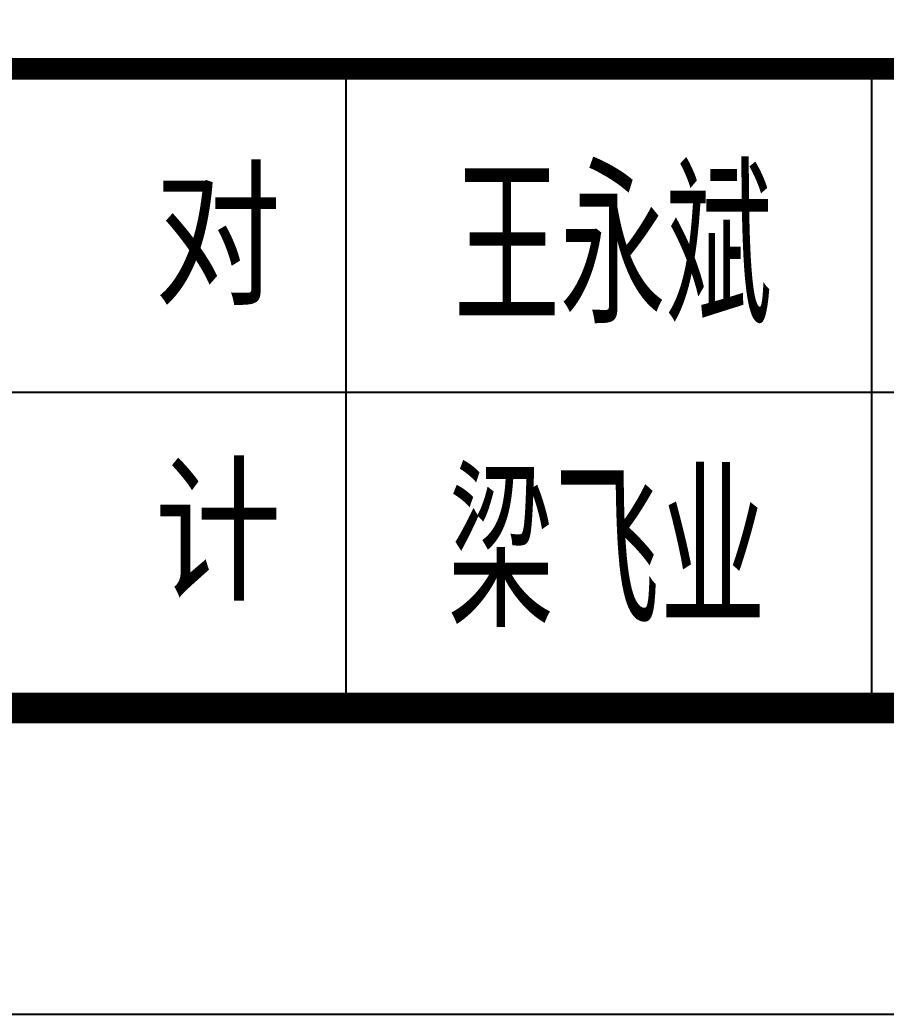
# Model space of a CAD drawing. Extents: x 4283 to 40403, y 1134 to 1764.
# Drawn here: x 17868.4 to 17888.42, y 1467.09 to 1490.05 of the extents above; entities that cross this region are included whole.
import ezdxf

# ---------------------------------------------------------------- set-up
doc = ezdxf.new("R2010")
doc.units = 0
for name, color, linetype in [('PUB_TITLE', 4, 'Continuous'), ('S-MODIFY', 4, 'Continuous'), ('华泽绵阳图框', 7, 'Continuous'), ('图框', 7, 'Continuous'), ('签名图层1', 7, 'Continuous')]:
    doc.layers.add(name, color=color, linetype=linetype)
doc.styles.add('-宋体', font='', dxfattribs={"width": 0.8})
doc.styles.add('_HZTXT', font='txt.shx', dxfattribs={"width": 0.8, "bigfont": 'hztxt.shx'})
doc.styles.get('-宋体').set_extended_font_data('SimSun')

msp = doc.modelspace()

# ---------------------------------------------------------------- linework, layer by layer
at = {"layer": 'PUB_TITLE'}
msp.add_lwpolyline([(17722.534, 1467.091), (18142.534, 1467.091), (18142.534, 1764.091), (17722.534, 1764.091)], close=True, dxfattribs=at)
at = {"layer": 'PUB_TITLE', "color": 7, "const_width": 0.506}
msp.add_lwpolyline([(17740.211, 1474.161), (18135.234, 1474.161), (18135.239, 1488.923), (17740.211, 1488.923)], close=True, dxfattribs=at)
at = {"layer": 'S-MODIFY'}
msp.add_lwpolyline([(17722.534, 1467.091), (18142.534, 1467.091), (18142.534, 1764.091), (17722.534, 1764.091)], close=True, dxfattribs=at)
at = {"layer": '华泽绵阳图框', "color": 7}
for p, q in [((17875.937, 1474.076), (17875.937, 1488.838)), ((17888.091, 1474.076), (17888.091, 1488.838)), ((17790.855, 1481.457), (17900.246, 1481.457))]:
    msp.add_line(p, q, dxfattribs=at)
at = {"layer": '华泽绵阳图框', "color": 7, "const_width": 0.707}
msp.add_lwpolyline([(17740.211, 1474.161), (18135.464, 1474.161), (18135.464, 1756.99), (17740.211, 1756.99)], close=True, dxfattribs=at)
at = {"layer": '华泽绵阳图框', "color": 7, "const_width": 0.506}
msp.add_lwpolyline([(17740.211, 1488.923), (18135.239, 1488.923)], dxfattribs=at)

# ---------------------------------------------------------------- texts
at = {"layer": '图框', "color": 7, "style": '-宋体', "width": 0.8}
for s, p in [('对', (17871.506, 1483.759)), ('计', (17871.512, 1476.931))]:
    msp.add_text(s, height=2.685, dxfattribs=at).set_placement(p)
at = {"layer": '签名图层1', "style": '_HZTXT', "width": 0.7}
for s, p in [('王永斌', (17878.43, 1483.041)), ('梁飞业', (17878.289, 1476.034))]:
    msp.add_text(s, height=3.5, dxfattribs=at).set_placement(p)

doc.saveas('drawing.dxf')
